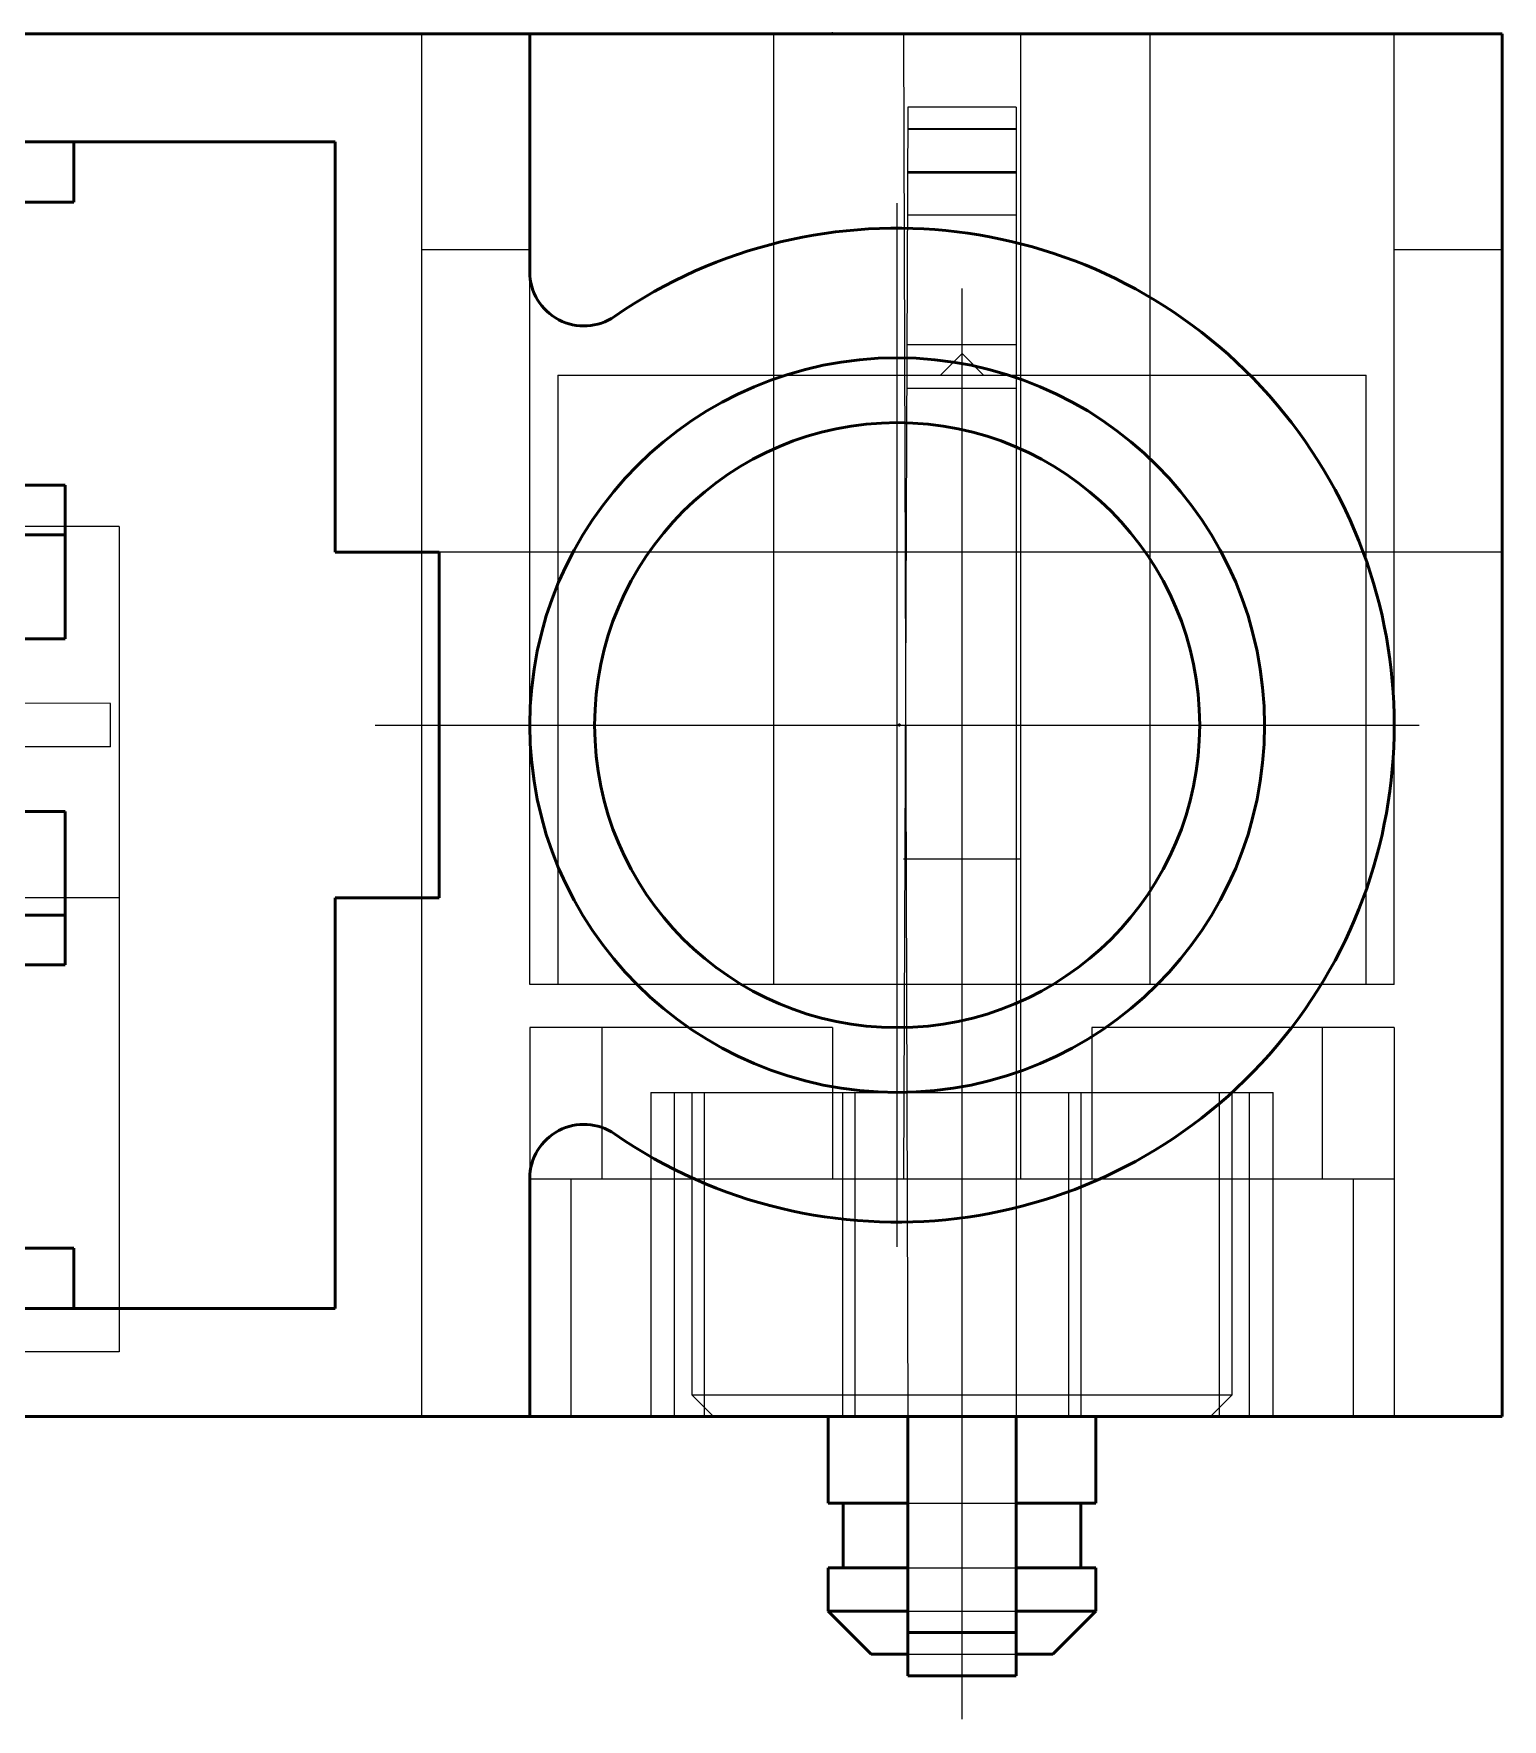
# Model space of a CAD drawing. Header units: inches. Extents: x -1.5 to 1.5, y -0.23 to 0.16.
# Drawn here: x 1.1652 to 1.505, y -0.2301 to 0.16 of the extents above; entities that cross this region are included whole.
import ezdxf

# ---------------------------------------------------------------- set-up
doc = ezdxf.new("R2010")
doc.units = ezdxf.units.IN
doc.header["$MEASUREMENT"] = 0
doc.linetypes.add('Center', pattern=[1.5, 0.45, -0.5, 0.05, -0.5])
doc.linetypes.add('Dashed', pattern=[2, 1, -1])
for name, color, linetype, lineweight in [('AM_4', 7, 'Continuous', 50), ('AM_7', 7, 'Center', 25), ('AM_9', 6, 'Dashed', 25), ('ConnectionPoints', 7, 'Continuous', 50)]:
    doc.layers.add(name, color=color, linetype=linetype, lineweight=lineweight)

msp = doc.modelspace()

# ---------------------------------------------------------------- linework, layer by layer
at = {"layer": 'AM_4'}
for p, q in [((1.505, 0.16), (-1.505, 0.16)), ((1.28, 0.1048808848170153), (1.28, 0.16)), ((1.505, -0.16), (1.505, 0.16)), ((1.235, 0.135), (-1.235, 0.135)), ((1.1745, 0.121), (1.1745, 0.135)), ((1.234999999999999, 0.04), (1.235, 0.135)), ((0.5054999999999998, 0.121), (1.1745, 0.121)), ((1.1725, 0.0555), (1.15875, 0.0555)), ((1.1725, 0.02), (1.1725, 0.0555)), ((1.1725, 0.044), (1.15875, 0.044)), ((1.259, 0.04), (1.234999999999999, 0.04)), ((1.259, -0.04), (1.259, 0.04)), ((0.5074999999999998, 0.02), (1.1725, 0.02)), ((1.1725, -0.02), (0.5074999999999998, -0.02)), ((1.1725, -0.0555), (1.1725, -0.02)), ((1.234999999999999, -0.04), (1.259, -0.04)), ((1.235, -0.135), (1.234999999999999, -0.04)), ((1.1725, -0.044), (1.15875, -0.044)), ((1.15875, -0.0555), (1.1725, -0.0555)), ((1.28, -0.16), (1.28, -0.1048808848170151)), ((1.1745, -0.121), (0.5055, -0.121)), ((1.1745, -0.135), (1.1745, -0.121)), ((-1.235, -0.135), (1.235, -0.135)), ((-1.505, -0.16), (1.505, -0.16)), ((1.349, -0.16), (1.349, -0.18)), ((1.3675, -0.16), (1.3675, -0.22)), ((1.3925, -0.16), (1.3925, -0.22)), ((1.411, -0.18), (1.411, -0.16)), ((1.349, -0.18), (1.3675, -0.18)), ((1.3525, -0.18), (1.3525, -0.195)), ((1.3925, -0.18), (1.411, -0.18)), ((1.4075, -0.195), (1.4075, -0.18)), ((1.349, -0.195), (1.3675, -0.195)), ((1.349, -0.195), (1.349, -0.205)), ((1.3925, -0.195), (1.411, -0.195)), ((1.411, -0.205), (1.411, -0.195)), ((1.349, -0.205), (1.3675, -0.205)), ((1.349, -0.205), (1.359, -0.215)), ((1.3925, -0.205), (1.411, -0.205)), ((1.401, -0.215), (1.411, -0.205)), ((1.3925, -0.2099999999999999), (1.3675, -0.2099999999999999)), ((1.359, -0.215), (1.3675, -0.215)), ((1.3925, -0.215), (1.401, -0.215)), ((1.3925, -0.22), (1.3675, -0.22))]:
    msp.add_line(p, q, dxfattribs=at)
for radius in [0.0849999999999998, 0.0700000000000001]:
    msp.add_circle((1.365, 0), radius, dxfattribs=at)
for centre, radius, start, end in [((1.365, -3e-16), 0.115, 235.3454313255035, 124.6545690927469), ((1.2925, 0.1048808848170153), 0.0125, 180, 304.6545690927455), ((1.2925, -0.1048808848170153), 0.0124999999999998, 55.34542705934795, 180)]:
    msp.add_arc(centre, radius, start, end, dxfattribs=at)
at = {"layer": 'AM_7'}
for p, q in [((1.365, -0.1207500000000005), (1.365, 0.12075)), ((1.38, -0.23005), (1.38, 0.10105)), ((1.24425, -3e-16), (1.48575, -3e-16))]:
    msp.add_line(p, q, dxfattribs=at)
at = {"layer": 'AM_9'}
for p, q in [((1.255, -0.16), (1.255, 0.16)), ((1.3365, -0.06), (1.3365, 0.16)), ((1.3665, 0.16), (1.3675, -0.16)), ((1.3935, 0.16), (1.3935, -0.105)), ((1.4235, -0.06), (1.4235, 0.16)), ((1.48, -0.06), (1.48, 0.16)), ((1.3675, 0.143), (1.3665, -0.105)), ((1.3925, 0.143), (1.3675, 0.143)), ((1.3925, 0.143), (1.3925, -0.16)), ((1.3925, 0.138), (1.3675, 0.138)), ((1.3925, 0.1378431348329844), (1.3675, 0.1378431348329844)), ((1.3925, 0.128), (1.3675, 0.128)), ((1.3675, 0.1278431348329844), (1.3925, 0.1278431348329844)), ((1.3925, 0.118), (1.3675, 0.118)), ((1.28, 0.11), (1.255, 0.11)), ((1.505, 0.11), (1.48, 0.11)), ((1.28, -0.06), (1.28, 0.1048808848170153)), ((1.3925, 0.088), (1.3675, 0.088)), ((1.38, 0.086), (1.375, 0.081)), ((1.385, 0.081), (1.38, 0.086)), ((1.2865, 0.081), (1.4735, 0.081)), ((1.2865, 0.081), (1.2865, -0.06)), ((1.4735, -0.06), (1.4735, 0.081)), ((1.3675, 0.078), (1.3925, 0.078)), ((1.185, 0.046), (1.15875, 0.046)), ((1.185, 0.046), (1.185, -0.145)), ((1.505, 0.04), (1.259, 0.04)), ((1.18299213696, 0.005), (1.064015748031496, 0.0055109326845127)), ((1.18299213696, -0.005), (1.18299213696, 0.005)), ((1.18299213696, -0.005), (0.5274999999999999, -0.0055109326845127)), ((1.3935, -0.031), (1.3665, -0.031)), ((1.185, -0.04), (1.15875, -0.04)), ((1.48, -0.06), (1.28, -0.06)), ((1.35, -0.07), (1.28, -0.07)), ((1.28, -0.07), (1.28, -0.1048808848170151)), ((1.296666666666667, -0.07), (1.296666666666667, -0.105)), ((1.35, -0.07), (1.35, -0.105)), ((1.41, -0.07), (1.41, -0.105)), ((1.48, -0.07), (1.41, -0.07)), ((1.463333333333333, -0.07), (1.463333333333333, -0.105)), ((1.48, -0.07), (1.48, -0.16)), ((1.308, -0.085), (1.308, -0.16)), ((1.308, -0.085), (1.452, -0.085)), ((1.313480673659187, -0.16), (1.313480673659187, -0.085)), ((1.3175, -0.085), (1.3175, -0.155)), ((1.320409770153022, -0.16), (1.320409770153022, -0.085)), ((1.352446792869713, -0.16), (1.352446792869713, -0.085)), ((1.355316918612452, -0.16), (1.355316918612452, -0.085)), ((1.404683081387548, -0.16), (1.404683081387548, -0.085)), ((1.407553207130286, -0.16), (1.407553207130286, -0.085)), ((1.439590229846978, -0.16), (1.439590229846978, -0.085)), ((1.4425, -0.155), (1.4425, -0.085)), ((1.446519326340812, -0.16), (1.446519326340812, -0.085)), ((1.452, -0.16), (1.452, -0.085)), ((1.28, -0.105), (1.48, -0.105)), ((1.28952380952381, -0.105), (1.28952380952381, -0.16)), ((1.47047619047619, -0.105), (1.47047619047619, -0.16)), ((1.185, -0.145), (0.4949999999999998, -0.145)), ((1.3175, -0.155), (1.3225, -0.16)), ((1.3175, -0.155), (1.4425, -0.155)), ((1.4375, -0.16), (1.4425, -0.155)), ((1.3675, -0.18), (1.3925, -0.18)), ((1.3675, -0.195), (1.3925, -0.195)), ((1.3675, -0.205), (1.3925, -0.205)), ((1.3675, -0.215), (1.3925, -0.215))]:
    msp.add_line(p, q, dxfattribs=at)
at = {"layer": 'ConnectionPoints'}
for p in [(1.35, 0.16, 0.023), (1.3655, 0)]:
    msp.add_point(p, dxfattribs=at)

doc.saveas('drawing.dxf')
